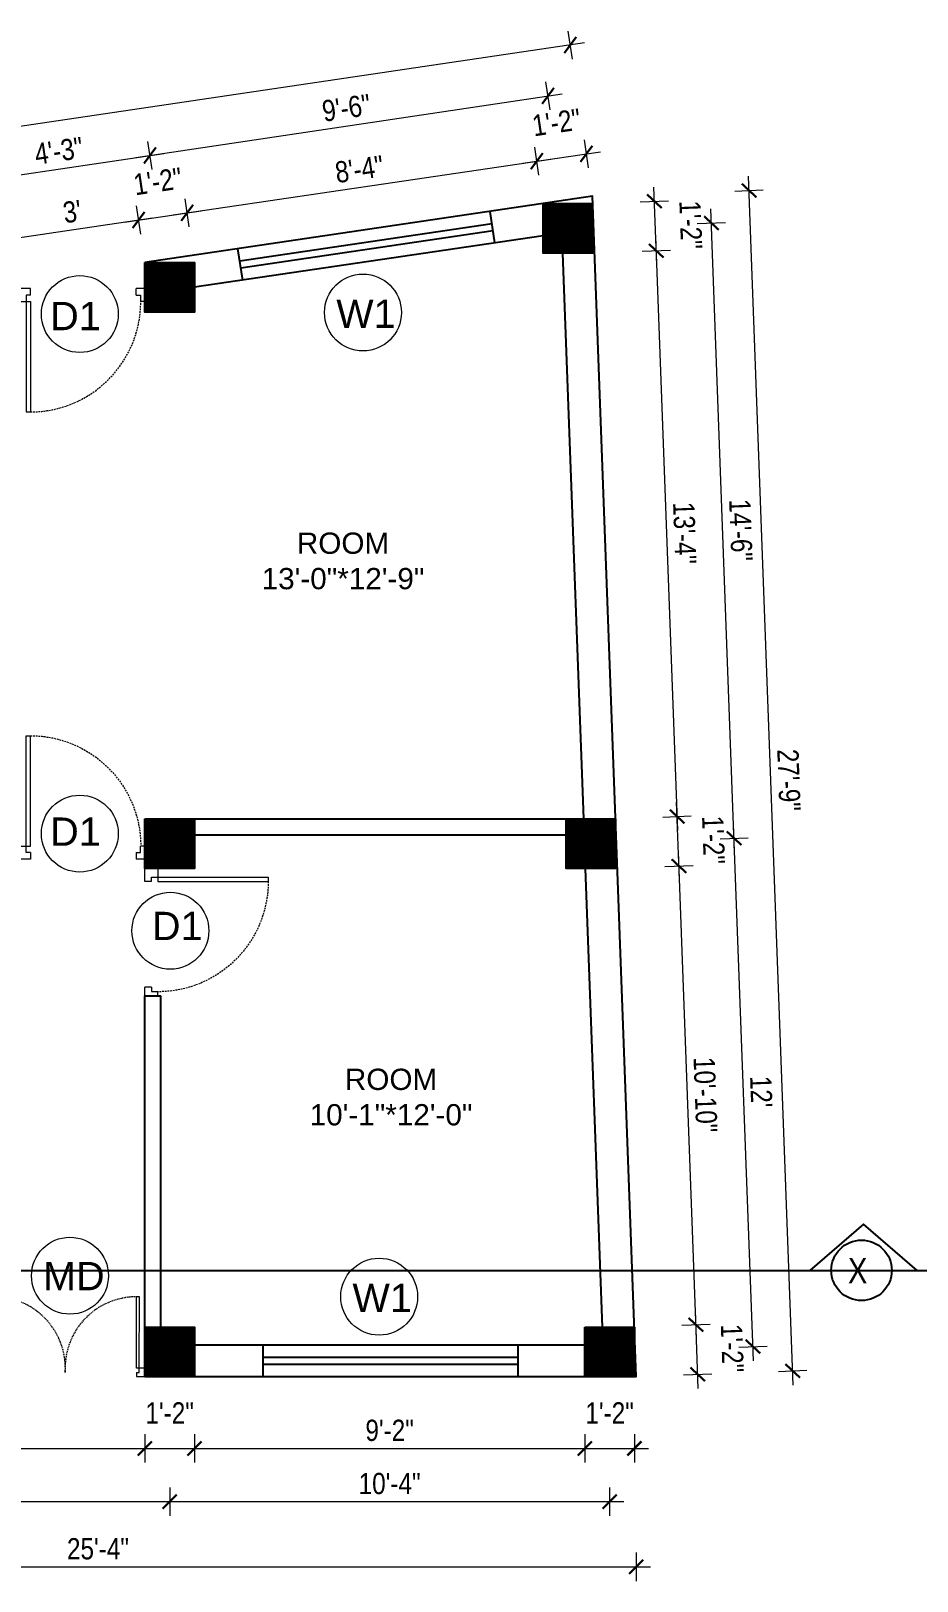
# Model space of a CAD drawing. Header units: inches. Extents: x -5142662 to -4941318, y -3361958 to -3160563.
# Drawn here: x -5009524.1 to -5009273.9, y -3262580.8 to -3262143.2 of the extents above; entities that cross this region are included whole.
import ezdxf

# ---------------------------------------------------------------- set-up
doc = ezdxf.new("R2010")
doc.units = ezdxf.units.IN
doc.header["$LTSCALE"] = 2
doc.header["$MEASUREMENT"] = 0
doc.header["$PDMODE"] = 34
doc.linetypes.add('HIDDEN', pattern=[0.375, 0.25, -0.125])
doc.layers.get('0').update_dxf_attribs({"linetype": 'CONTINUOUS'})
doc.layers.get('DEFPOINTS').update_dxf_attribs({"color": 141, "linetype": 'CONTINUOUS'})
doc.layers.add('A-Hatch', color=7, linetype='CONTINUOUS')
for name, color, linetype, lineweight in [('Annotate-Lite.w', 177, 'CONTINUOUS', 9), ('DIM 1-100', 4, 'CONTINUOUS', 13), ('Door-Window.w', 4, 'CONTINUOUS', 15), ('TEXT', 181, 'CONTINUOUS', 25)]:
    doc.layers.add(name, color=color, linetype=linetype, lineweight=lineweight)
doc.styles.add('ARAIL', font='ARIALN.TTF')
doc.styles.add('arial.', font='arial.ttf')
doc.styles.add('gaurav', font='arial.ttf')
doc.styles.get("Standard").update_dxf_attribs({"font": 'ARIALN.TTF'})
doc.dimstyles.new('1 by 96', dxfattribs={"dimtxt": 6, "dimasz": 4, "dimexe": 4, "dimexo": 4, "dimgap": 2, "dimtad": 1, "dimdec": 0, "dimzin": 0, "dimdsep": 46, "dimlunit": 4, "dimtxsty": 'Standard', "dimblk": 'ARCHTICK', "dimcen": 0, "dimdle": 4, "dimadec": 0, "dimazin": 0, "dimtfac": 1, "dimtdec": 0, "dimtix": 1, "dimtofl": 0, "dimtmove": 1, "dimatfit": 3, "dimldrblk": 'ARCHTICK', "dimfxl": 4, "dimfxlon": 1, "dimtolj": 1, "dimtzin": 0, "dimlwd": -1, "dimlwe": -1, "dimarcsym": 0})

# ---------------------------------------------------------------- blocks, each defined once
blk = doc.blocks.new('3-0')
at = {"ltscale": 3}
for p, q in [((11063.05, 10097.68), (11065.97, 10099.9)), ((11063.05, 10097.68), (11064.53, 10095.73)), ((11065.25, 10097.81), (11066.71, 10098.92)), ((11065.99, 10096.84), (11065.25, 10097.81)), ((11065.97, 10099.9), (11066.71, 10098.92)), ((11065.99, 10096.84), (11064.53, 10095.73)), ((11085.5, 10074.13), (11110.32, 10092.96)), ((11086.24, 10073.15), (11111.05, 10091.97)), ((11111.05, 10091.97), (11110.32, 10092.96)), ((11084.04, 10073.02), (11082.57, 10071.91)), ((11082.57, 10071.91), (11084.79, 10068.98)), ((11084.04, 10073.02), (11084.78, 10072.04)), ((11084.78, 10072.04), (11086.24, 10073.15)), ((11086.24, 10073.15), (11085.5, 10074.13)), ((11087.72, 10071.2), (11086.24, 10073.15)), ((11084.79, 10068.98), (11087.72, 10071.2))]:
    blk.add_line(p, q, dxfattribs=at)
at = {"layer": 'Door-Window.w', "color": 9, "linetype": 'HIDDEN', "lineweight": 18}
blk.add_arc((11085.5, 10074.13), 31.16, 37.1906, 127.1465, dxfattribs=at)
blk = doc.blocks.new('FDFDRE')
at = {"ltscale": 3}
for p, q in [((165701.11, -58637.82), (165701.1, -58641.5)), ((165704.78, -58637.83), (165701.11, -58637.82)), ((165704.78, -58639.66), (165703.55, -58639.66)), ((165703.55, -58639.66), (165703.55, -58641.5)), ((165704.78, -58639.66), (165704.78, -58637.83)), ((165766.98, -58637.83), (165770.65, -58637.82)), ((165766.98, -58639.66), (165766.98, -58637.83)), ((165766.98, -58639.66), (165768.2, -58639.66)), ((165768.2, -58639.66), (165768.2, -58641.5)), ((165770.65, -58637.82), (165770.65, -58641.5)), ((165701.1, -58641.5), (165703.55, -58641.5)), ((165703.55, -58641.5), (165703.53, -58672.63)), ((165703.55, -58641.5), (165704.78, -58641.5)), ((165704.78, -58641.5), (165704.76, -58672.65)), ((165766.98, -58641.5), (165767, -58672.65)), ((165768.2, -58641.5), (165766.98, -58641.5)), ((165770.65, -58641.5), (165768.2, -58641.5)), ((165768.2, -58641.5), (165768.22, -58672.63)), ((165703.53, -58672.63), (165704.76, -58672.65)), ((165768.22, -58672.63), (165767, -58672.65))]:
    blk.add_line(p, q, dxfattribs=at)
at = {"layer": 'Door-Window.w', "color": 9, "linetype": 'HIDDEN', "lineweight": 18}
for centre, start, end in [((165704.78, -58641.5), 269.96183, 3.38353), ((165766.98, -58641.5), 176.61647, 270.03817)]:
    blk.add_arc(centre, 31.16, start, end, dxfattribs=at)
blk = doc.blocks.new('_ArchTick')
at = {"color": 0, "linetype": 'ByBlock', "const_width": 0.15}
blk.add_lwpolyline([(-0.5, -0.5), (0.5, 0.5)], dxfattribs=at)
blk = doc.blocks.new('*D939')
at = {"layer": 'DEFPOINTS', "color": 0, "ltscale": 0.5, "transparency": 16777216}
for p in [(-5009643.19, -3262523.07), (-5009491.95, -3262523.07), (-5009491.95, -3262543.34)]:
    blk.add_point(p, dxfattribs=at)
at = {"layer": 'DIM 1-100', "color": 0, "ltscale": 0.5, "transparency": 16777216}
for p, q in [((-5009643.19, -3262539.34), (-5009643.19, -3262547.34)), ((-5009491.95, -3262539.34), (-5009491.95, -3262547.34)), ((-5009647.19, -3262543.34), (-5009487.95, -3262543.34))]:
    blk.add_line(p, q, dxfattribs=at)
at = {"layer": 'DIM 1-100', "color": 0, "ltscale": 0.5, "transparency": 16777216, "xscale": 4, "yscale": 4, "zscale": 4, "rotation": 180}
blk.add_blockref('_ArchTick', (-5009643.19, -3262543.34), dxfattribs=at)
at = {"layer": 'DIM 1-100', "color": 0, "ltscale": 0.5, "transparency": 16777216, "xscale": 4, "yscale": 4, "zscale": 4}
blk.add_blockref('_ArchTick', (-5009491.95, -3262543.34), dxfattribs=at)
at = {"layer": 'DIM 1-100', "color": 0, "ltscale": 0.5, "transparency": 16777216, "insert": (-5009567.57, -3262538.32), "char_height": 6, "attachment_point": 5}
blk.add_mtext('\\A1;12\'-7"', dxfattribs=at)
blk = doc.blocks.new('*D940')
at = {"layer": 'DEFPOINTS', "color": 0, "ltscale": 0.5, "transparency": 16777216}
for p in [(-5009491.95, -3262523.07), (-5009477.95, -3262523.07), (-5009477.95, -3262543.34)]:
    blk.add_point(p, dxfattribs=at)
at = {"layer": 'DIM 1-100', "color": 0, "ltscale": 0.5, "transparency": 16777216}
for p, q in [((-5009491.95, -3262539.34), (-5009491.95, -3262547.34)), ((-5009477.95, -3262539.34), (-5009477.95, -3262547.34)), ((-5009495.95, -3262543.34), (-5009473.95, -3262543.34))]:
    blk.add_line(p, q, dxfattribs=at)
at = {"layer": 'DIM 1-100', "color": 0, "ltscale": 0.5, "transparency": 16777216, "xscale": 4, "yscale": 4, "zscale": 4, "rotation": 180}
blk.add_blockref('_ArchTick', (-5009491.95, -3262543.34), dxfattribs=at)
at = {"layer": 'DIM 1-100', "color": 0, "ltscale": 0.5, "transparency": 16777216, "xscale": 4, "yscale": 4, "zscale": 4}
blk.add_blockref('_ArchTick', (-5009477.95, -3262543.34), dxfattribs=at)
at = {"layer": 'DIM 1-100', "color": 0, "ltscale": 0.5, "transparency": 16777216, "insert": (-5009484.95, -3262533.31), "char_height": 6, "attachment_point": 5}
blk.add_mtext('\\A1;1\'-2"', dxfattribs=at)
blk = doc.blocks.new('*D941')
at = {"layer": 'DEFPOINTS', "color": 0, "ltscale": 0.5, "transparency": 16777216}
for p in [(-5009477.95, -3262523.07), (-5009367.72, -3262523.07), (-5009367.72, -3262543.34)]:
    blk.add_point(p, dxfattribs=at)
at = {"layer": 'DIM 1-100', "color": 0, "ltscale": 0.5, "transparency": 16777216}
for p, q in [((-5009477.95, -3262539.34), (-5009477.95, -3262547.34)), ((-5009367.72, -3262539.34), (-5009367.72, -3262547.34)), ((-5009481.95, -3262543.34), (-5009363.72, -3262543.34))]:
    blk.add_line(p, q, dxfattribs=at)
at = {"layer": 'DIM 1-100', "color": 0, "ltscale": 0.5, "transparency": 16777216, "xscale": 4, "yscale": 4, "zscale": 4, "rotation": 180}
blk.add_blockref('_ArchTick', (-5009477.95, -3262543.34), dxfattribs=at)
at = {"layer": 'DIM 1-100', "color": 0, "ltscale": 0.5, "transparency": 16777216, "xscale": 4, "yscale": 4, "zscale": 4}
blk.add_blockref('_ArchTick', (-5009367.72, -3262543.34), dxfattribs=at)
at = {"layer": 'DIM 1-100', "color": 0, "ltscale": 0.5, "transparency": 16777216, "insert": (-5009422.84, -3262538.27), "char_height": 6, "attachment_point": 5}
blk.add_mtext('\\A1;9\'-2"', dxfattribs=at)
blk = doc.blocks.new('*D942')
at = {"layer": 'DEFPOINTS', "color": 0, "ltscale": 0.5, "transparency": 16777216}
for p in [(-5009367.72, -3262523.07), (-5009353.72, -3262523.07), (-5009353.72, -3262543.34)]:
    blk.add_point(p, dxfattribs=at)
at = {"layer": 'DIM 1-100', "color": 0, "ltscale": 0.5, "transparency": 16777216}
for p, q in [((-5009367.72, -3262539.34), (-5009367.72, -3262547.34)), ((-5009353.72, -3262539.34), (-5009353.72, -3262547.34)), ((-5009371.72, -3262543.34), (-5009349.72, -3262543.34))]:
    blk.add_line(p, q, dxfattribs=at)
at = {"layer": 'DIM 1-100', "color": 0, "ltscale": 0.5, "transparency": 16777216, "xscale": 4, "yscale": 4, "zscale": 4, "rotation": 180}
blk.add_blockref('_ArchTick', (-5009367.72, -3262543.34), dxfattribs=at)
at = {"layer": 'DIM 1-100', "color": 0, "ltscale": 0.5, "transparency": 16777216, "xscale": 4, "yscale": 4, "zscale": 4}
blk.add_blockref('_ArchTick', (-5009353.72, -3262543.34), dxfattribs=at)
at = {"layer": 'DIM 1-100', "color": 0, "ltscale": 0.5, "transparency": 16777216, "insert": (-5009360.72, -3262533.31), "char_height": 6, "attachment_point": 5}
blk.add_mtext('\\A1;1\'-2"', dxfattribs=at)
blk = doc.blocks.new('*D951')
at = {"layer": 'DEFPOINTS', "color": 0, "ltscale": 0.5, "transparency": 16777216}
for p in [(-5009650.19, -3262516.07), (-5009484.95, -3262516.07), (-5009484.95, -3262558.35)]:
    blk.add_point(p, dxfattribs=at)
at = {"layer": 'DIM 1-100', "color": 0, "ltscale": 0.5, "transparency": 16777216}
for p, q in [((-5009650.19, -3262554.35), (-5009650.19, -3262562.35)), ((-5009484.95, -3262554.35), (-5009484.95, -3262562.35)), ((-5009654.19, -3262558.35), (-5009480.95, -3262558.35))]:
    blk.add_line(p, q, dxfattribs=at)
at = {"layer": 'DIM 1-100', "color": 0, "ltscale": 0.5, "transparency": 16777216, "xscale": 4, "yscale": 4, "zscale": 4, "rotation": 180}
blk.add_blockref('_ArchTick', (-5009650.19, -3262558.35), dxfattribs=at)
at = {"layer": 'DIM 1-100', "color": 0, "ltscale": 0.5, "transparency": 16777216, "xscale": 4, "yscale": 4, "zscale": 4}
blk.add_blockref('_ArchTick', (-5009484.95, -3262558.35), dxfattribs=at)
at = {"layer": 'DIM 1-100', "color": 0, "ltscale": 0.5, "transparency": 16777216, "insert": (-5009567.57, -3262553.29), "char_height": 6, "attachment_point": 5}
blk.add_mtext('\\A1;13\'-9"', dxfattribs=at)
blk = doc.blocks.new('*D952')
at = {"layer": 'DEFPOINTS', "color": 0, "ltscale": 0.5, "transparency": 16777216}
for p in [(-5009484.95, -3262516.07), (-5009360.72, -3262516.09), (-5009360.72, -3262558.35)]:
    blk.add_point(p, dxfattribs=at)
at = {"layer": 'DIM 1-100', "color": 0, "ltscale": 0.5, "transparency": 16777216}
for p, q in [((-5009484.95, -3262554.35), (-5009484.95, -3262562.35)), ((-5009360.72, -3262554.35), (-5009360.72, -3262562.35)), ((-5009488.95, -3262558.35), (-5009356.72, -3262558.35))]:
    blk.add_line(p, q, dxfattribs=at)
at = {"layer": 'DIM 1-100', "color": 0, "ltscale": 0.5, "transparency": 16777216, "xscale": 4, "yscale": 4, "zscale": 4, "rotation": 180}
blk.add_blockref('_ArchTick', (-5009484.95, -3262558.35), dxfattribs=at)
at = {"layer": 'DIM 1-100', "color": 0, "ltscale": 0.5, "transparency": 16777216, "xscale": 4, "yscale": 4, "zscale": 4}
blk.add_blockref('_ArchTick', (-5009360.72, -3262558.35), dxfattribs=at)
at = {"layer": 'DIM 1-100', "color": 0, "ltscale": 0.5, "transparency": 16777216, "insert": (-5009422.84, -3262553.29), "char_height": 6, "attachment_point": 5}
blk.add_mtext('\\A1;10\'-4"', dxfattribs=at)
blk = doc.blocks.new('*D953')
at = {"layer": 'DEFPOINTS', "color": 0, "ltscale": 0.5, "transparency": 16777216}
for p in [(-5009657.19, -3262523.07), (-5009353.21, -3262523.07), (-5009353.21, -3262576.77)]:
    blk.add_point(p, dxfattribs=at)
at = {"layer": 'DIM 1-100', "color": 0, "ltscale": 0.5, "transparency": 16777216}
for p, q in [((-5009657.19, -3262572.77), (-5009657.19, -3262580.77)), ((-5009353.21, -3262572.77), (-5009353.21, -3262580.77)), ((-5009661.19, -3262576.77), (-5009349.21, -3262576.77))]:
    blk.add_line(p, q, dxfattribs=at)
at = {"layer": 'DIM 1-100', "color": 0, "ltscale": 0.5, "transparency": 16777216, "xscale": 4, "yscale": 4, "zscale": 4, "rotation": 180}
blk.add_blockref('_ArchTick', (-5009657.19, -3262576.77), dxfattribs=at)
at = {"layer": 'DIM 1-100', "color": 0, "ltscale": 0.5, "transparency": 16777216, "xscale": 4, "yscale": 4, "zscale": 4}
blk.add_blockref('_ArchTick', (-5009353.21, -3262576.77), dxfattribs=at)
at = {"layer": 'DIM 1-100', "color": 0, "ltscale": 0.5, "transparency": 16777216, "insert": (-5009505.2, -3262571.71), "char_height": 6, "attachment_point": 5}
blk.add_mtext('\\A1;25\'-4"', dxfattribs=at)
blk = doc.blocks.new('*D954')
at = {"layer": 'DEFPOINTS', "color": 0, "ltscale": 0.5, "transparency": 16777216}
for p in [(-5009336.35, -3262508.43), (-5009353.72, -3262509.07), (-5009353.21, -3262523.07)]:
    blk.add_point(p, dxfattribs=at)
at = {"layer": 'DIM 1-100', "color": 0, "ltscale": 0.5, "transparency": 16777216}
for p, q in [((-5009335.69, -3262526.43), (-5009336.5, -3262504.43)), ((-5009340.35, -3262508.58), (-5009332.36, -3262508.28)), ((-5009339.83, -3262522.58), (-5009331.84, -3262522.28))]:
    blk.add_line(p, q, dxfattribs=at)
at = {"layer": 'DIM 1-100', "color": 0, "ltscale": 0.5, "transparency": 16777216, "xscale": 4, "yscale": 4, "zscale": 4}
for p, rotation in [((-5009336.35, -3262508.43), 92.11435361987118), ((-5009335.84, -3262522.43), 272.1143536198712)]:
    blk.add_blockref('_ArchTick', p, dxfattribs=dict(at, rotation=rotation))
at = {"layer": 'DIM 1-100', "color": 0, "ltscale": 0.5, "transparency": 16777216, "insert": (-5009326.08, -3262515.06), "char_height": 6, "attachment_point": 5, "rotation": 272.1144}
blk.add_mtext('\\A1;1\'-2"', dxfattribs=at)
blk = doc.blocks.new('*D955')
at = {"layer": 'DEFPOINTS', "color": 0, "ltscale": 0.5, "transparency": 16777216}
for p in [(-5009359.02, -3262379.57), (-5009341.14, -3262378.91), (-5009353.72, -3262509.07)]:
    blk.add_point(p, dxfattribs=at)
at = {"layer": 'DIM 1-100', "color": 0, "ltscale": 0.5, "transparency": 16777216}
for p, q in [((-5009336.21, -3262512.43), (-5009341.28, -3262374.91)), ((-5009345.13, -3262379.06), (-5009337.14, -3262378.76)), ((-5009340.35, -3262508.58), (-5009332.36, -3262508.28))]:
    blk.add_line(p, q, dxfattribs=at)
at = {"layer": 'DIM 1-100', "color": 0, "ltscale": 0.5, "transparency": 16777216, "xscale": 4, "yscale": 4, "zscale": 4}
for p, rotation in [((-5009341.14, -3262378.91), 92.11435361987117), ((-5009336.35, -3262508.43), 272.1143536198712)]:
    blk.add_blockref('_ArchTick', p, dxfattribs=dict(at, rotation=rotation))
at = {"layer": 'DIM 1-100', "color": 0, "ltscale": 0.5, "transparency": 16777216, "insert": (-5009333.69, -3262443.48), "char_height": 6, "attachment_point": 5, "rotation": 272.1144}
blk.add_mtext('\\A1;10\'-10"', dxfattribs=at)
blk = doc.blocks.new('*D956')
at = {"layer": 'DEFPOINTS', "color": 0, "ltscale": 0.5, "transparency": 16777216}
for p in [(-5009359.02, -3262365.57), (-5009341.65, -3262364.93), (-5009359.02, -3262379.57)]:
    blk.add_point(p, dxfattribs=at)
at = {"layer": 'DIM 1-100', "color": 0, "ltscale": 0.5, "transparency": 16777216}
for p, q in [((-5009340.99, -3262382.91), (-5009341.8, -3262360.93)), ((-5009345.65, -3262365.08), (-5009337.66, -3262364.78)), ((-5009345.13, -3262379.06), (-5009337.14, -3262378.76))]:
    blk.add_line(p, q, dxfattribs=at)
at = {"layer": 'DIM 1-100', "color": 0, "ltscale": 0.5, "transparency": 16777216, "xscale": 4, "yscale": 4, "zscale": 4}
for p, rotation in [((-5009341.65, -3262364.93), 92.11435361987117), ((-5009341.14, -3262378.91), 272.1143536198712)]:
    blk.add_blockref('_ArchTick', p, dxfattribs=dict(at, rotation=rotation))
at = {"layer": 'DIM 1-100', "color": 0, "ltscale": 0.5, "transparency": 16777216, "insert": (-5009331.38, -3262371.55), "char_height": 6, "attachment_point": 5, "rotation": 272.1144}
blk.add_mtext('\\A1;1\'-2"', dxfattribs=at)
blk = doc.blocks.new('*D957')
at = {"layer": 'DEFPOINTS', "color": 0, "ltscale": 0.5, "transparency": 16777216}
for p in [(-5009365.51, -3262205.89), (-5009347.55, -3262205.22), (-5009359.02, -3262365.57)]:
    blk.add_point(p, dxfattribs=at)
at = {"layer": 'DIM 1-100', "color": 0, "ltscale": 0.5, "transparency": 16777216}
for p, q in [((-5009341.5, -3262368.93), (-5009347.7, -3262201.23)), ((-5009351.55, -3262205.37), (-5009343.55, -3262205.08)), ((-5009345.65, -3262365.08), (-5009337.66, -3262364.78))]:
    blk.add_line(p, q, dxfattribs=at)
at = {"layer": 'DIM 1-100', "color": 0, "ltscale": 0.5, "transparency": 16777216, "xscale": 4, "yscale": 4, "zscale": 4}
for p, rotation in [((-5009347.55, -3262205.22), 92.11435361987117), ((-5009341.65, -3262364.93), 272.1143536198712)]:
    blk.add_blockref('_ArchTick', p, dxfattribs=dict(at, rotation=rotation))
at = {"layer": 'DIM 1-100', "color": 0, "ltscale": 0.5, "transparency": 16777216, "insert": (-5009339.54, -3262284.89), "char_height": 6, "attachment_point": 5, "rotation": 272.1144}
blk.add_mtext('\\A1;13\'-4"', dxfattribs=at)
blk = doc.blocks.new('*D958')
at = {"layer": 'DEFPOINTS', "color": 0, "ltscale": 0.5, "transparency": 16777216}
for p in [(-5009365.51, -3262191.89), (-5009348.06, -3262191.24), (-5009365.51, -3262205.89)]:
    blk.add_point(p, dxfattribs=at)
at = {"layer": 'DIM 1-100', "color": 0, "ltscale": 0.5, "transparency": 16777216}
for p, q in [((-5009347.4, -3262209.22), (-5009348.21, -3262187.25)), ((-5009352.06, -3262191.39), (-5009344.07, -3262191.1)), ((-5009351.55, -3262205.37), (-5009343.55, -3262205.08))]:
    blk.add_line(p, q, dxfattribs=at)
at = {"layer": 'DIM 1-100', "color": 0, "ltscale": 0.5, "transparency": 16777216, "xscale": 4, "yscale": 4, "zscale": 4}
for p, rotation in [((-5009348.06, -3262191.24), 92.11435361987117), ((-5009347.55, -3262205.22), 272.1143536198712)]:
    blk.add_blockref('_ArchTick', p, dxfattribs=dict(at, rotation=rotation))
at = {"layer": 'DIM 1-100', "color": 0, "ltscale": 0.5, "transparency": 16777216, "insert": (-5009337.79, -3262197.86), "char_height": 6, "attachment_point": 5, "rotation": 272.1144}
blk.add_mtext('\\A1;1\'-2"', dxfattribs=at)
blk = doc.blocks.new('*D959')
at = {"layer": 'DEFPOINTS', "color": 0, "ltscale": 0.5, "transparency": 16777216}
for p in [(-5009366.02, -3262372.57), (-5009325.55, -3262371.08), (-5009360.72, -3262516.07)]:
    blk.add_point(p, dxfattribs=at)
at = {"layer": 'DIM 1-100', "color": 0, "ltscale": 0.5, "transparency": 16777216}
for p, q in [((-5009320.11, -3262518.57), (-5009325.7, -3262367.08)), ((-5009329.55, -3262371.22), (-5009321.56, -3262370.93)), ((-5009324.25, -3262514.72), (-5009316.26, -3262514.43))]:
    blk.add_line(p, q, dxfattribs=at)
at = {"layer": 'DIM 1-100', "color": 0, "ltscale": 0.5, "transparency": 16777216, "xscale": 4, "yscale": 4, "zscale": 4}
for p, rotation in [((-5009325.55, -3262371.08), 92.11435361966569), ((-5009320.25, -3262514.58), 272.1143536196657)]:
    blk.add_blockref('_ArchTick', p, dxfattribs=dict(at, rotation=rotation))
at = {"layer": 'DIM 1-100', "color": 0, "ltscale": 0.5, "transparency": 16777216, "insert": (-5009317.9, -3262442.64), "char_height": 6, "attachment_point": 5, "rotation": 272.1144}
blk.add_mtext("\\A1;12'", dxfattribs=at)
blk = doc.blocks.new('*D960')
at = {"layer": 'DEFPOINTS', "color": 0, "ltscale": 0.5, "transparency": 16777216}
for p in [(-5009331.97, -3262197.39), (-5009372.51, -3262198.89), (-5009366.02, -3262372.57)]:
    blk.add_point(p, dxfattribs=at)
at = {"layer": 'DIM 1-100', "color": 0, "ltscale": 0.5, "transparency": 16777216}
for p, q in [((-5009325.41, -3262375.07), (-5009332.11, -3262193.39)), ((-5009335.96, -3262197.54), (-5009327.97, -3262197.24)), ((-5009329.55, -3262371.22), (-5009321.56, -3262370.93))]:
    blk.add_line(p, q, dxfattribs=at)
at = {"layer": 'DIM 1-100', "color": 0, "ltscale": 0.5, "transparency": 16777216, "xscale": 4, "yscale": 4, "zscale": 4}
for p, rotation in [((-5009331.97, -3262197.39), 92.11435361966569), ((-5009325.55, -3262371.08), 272.1143536196657)]:
    blk.add_blockref('_ArchTick', p, dxfattribs=dict(at, rotation=rotation))
at = {"layer": 'DIM 1-100', "color": 0, "ltscale": 0.5, "transparency": 16777216, "insert": (-5009323.7, -3262284.05), "char_height": 6, "attachment_point": 5, "rotation": 272.1144}
blk.add_mtext('\\A1;14\'-6"', dxfattribs=at)
blk = doc.blocks.new('*D961')
at = {"layer": 'DEFPOINTS', "color": 0, "ltscale": 0.5, "transparency": 16777216}
for p in [(-5009321.33, -3262188.19), (-5009365.51, -3262189.82), (-5009353.21, -3262523.07)]:
    blk.add_point(p, dxfattribs=at)
at = {"layer": 'DIM 1-100', "color": 0, "ltscale": 0.5, "transparency": 16777216}
for p, q in [((-5009308.88, -3262525.44), (-5009321.48, -3262184.19)), ((-5009325.33, -3262188.34), (-5009317.34, -3262188.04)), ((-5009313.03, -3262521.59), (-5009305.03, -3262521.29))]:
    blk.add_line(p, q, dxfattribs=at)
at = {"layer": 'DIM 1-100', "color": 0, "ltscale": 0.5, "transparency": 16777216, "xscale": 4, "yscale": 4, "zscale": 4}
for p, rotation in [((-5009321.33, -3262188.19), 92.11435361988767), ((-5009309.03, -3262521.44), 272.1143536198877)]:
    blk.add_blockref('_ArchTick', p, dxfattribs=dict(at, rotation=rotation))
at = {"layer": 'DIM 1-100', "color": 0, "ltscale": 0.5, "transparency": 16777216, "insert": (-5009310.12, -3262354.63), "char_height": 6, "attachment_point": 5, "rotation": 272.1144}
blk.add_mtext('\\A1;27\'-9"', dxfattribs=at)
blk = doc.blocks.new('*D964')
at = {"layer": 'DEFPOINTS', "color": 0, "ltscale": 0.5, "transparency": 16777216}
for p in [(-5009493.72, -3262196.53), (-5009491.95, -3262208.5), (-5009527.95, -3262213.82)]:
    blk.add_point(p, dxfattribs=at)
at = {"layer": 'DIM 1-100', "color": 0, "ltscale": 0.5, "transparency": 16777216}
for p, q in [((-5009493.14, -3262200.48), (-5009494.3, -3262192.57)), ((-5009533.68, -3262202.43), (-5009489.76, -3262195.94)), ((-5009529.14, -3262205.8), (-5009530.3, -3262197.89))]:
    blk.add_line(p, q, dxfattribs=at)
at = {"layer": 'DIM 1-100', "color": 0, "ltscale": 0.5, "transparency": 16777216, "xscale": 4, "yscale": 4, "zscale": 4}
for p, rotation in [((-5009493.72, -3262196.53), 8.403880657181384), ((-5009529.72, -3262201.85), 188.4038806571814)]:
    blk.add_blockref('_ArchTick', p, dxfattribs=dict(at, rotation=rotation))
at = {"layer": 'DIM 1-100', "color": 0, "ltscale": 0.5, "transparency": 16777216, "insert": (-5009512.46, -3262194.18), "char_height": 6, "attachment_point": 5, "rotation": 8.4039}
blk.add_mtext("\\A1;3'", dxfattribs=at)
blk = doc.blocks.new('*D965')
at = {"layer": 'DEFPOINTS', "color": 0, "ltscale": 0.5, "transparency": 16777216}
for p in [(-5009480.02, -3262194.5), (-5009491.95, -3262208.5), (-5009477.95, -3262208.5)]:
    blk.add_point(p, dxfattribs=at)
at = {"layer": 'DIM 1-100', "color": 0, "ltscale": 0.5, "transparency": 16777216}
for p, q in [((-5009493.14, -3262200.48), (-5009494.3, -3262192.57)), ((-5009479.43, -3262198.46), (-5009480.6, -3262190.55)), ((-5009497.68, -3262197.11), (-5009476.06, -3262193.92))]:
    blk.add_line(p, q, dxfattribs=at)
at = {"layer": 'DIM 1-100', "color": 0, "ltscale": 0.5, "transparency": 16777216, "xscale": 4, "yscale": 4, "zscale": 4}
for p, rotation in [((-5009480.02, -3262194.5), 8.403880657181384), ((-5009493.72, -3262196.53), 188.4038806571814)]:
    blk.add_blockref('_ArchTick', p, dxfattribs=dict(at, rotation=rotation))
at = {"layer": 'DIM 1-100', "color": 0, "ltscale": 0.5, "transparency": 16777216, "insert": (-5009488.33, -3262185.6), "char_height": 6, "attachment_point": 5, "rotation": 8.4039}
blk.add_mtext('\\A1;1\'-2"', dxfattribs=at)
blk = doc.blocks.new('*D966')
at = {"layer": 'DEFPOINTS', "color": 0, "ltscale": 0.5, "transparency": 16777216}
for p in [(-5009381.28, -3262179.91), (-5009379.51, -3262191.89), (-5009477.95, -3262208.5)]:
    blk.add_point(p, dxfattribs=at)
at = {"layer": 'DIM 1-100', "color": 0, "ltscale": 0.5, "transparency": 16777216}
for p, q in [((-5009380.69, -3262183.87), (-5009381.86, -3262175.96)), ((-5009483.98, -3262195.09), (-5009377.32, -3262179.33)), ((-5009479.43, -3262198.46), (-5009480.6, -3262190.55))]:
    blk.add_line(p, q, dxfattribs=at)
at = {"layer": 'DIM 1-100', "color": 0, "ltscale": 0.5, "transparency": 16777216, "xscale": 4, "yscale": 4, "zscale": 4}
for p, rotation in [((-5009381.28, -3262179.91), 8.403880657181384), ((-5009480.02, -3262194.5), 188.4038806571814)]:
    blk.add_blockref('_ArchTick', p, dxfattribs=dict(at, rotation=rotation))
at = {"layer": 'DIM 1-100', "color": 0, "ltscale": 0.5, "transparency": 16777216, "insert": (-5009431.39, -3262182.2), "char_height": 6, "attachment_point": 5, "rotation": 8.4039}
blk.add_mtext('\\A1;8\'-4"', dxfattribs=at)
blk = doc.blocks.new('*D967')
at = {"layer": 'DEFPOINTS', "color": 0, "ltscale": 0.5, "transparency": 16777216}
for p in [(-5009367.28, -3262177.85), (-5009379.51, -3262191.89), (-5009365.51, -3262189.82)]:
    blk.add_point(p, dxfattribs=at)
at = {"layer": 'DIM 1-100', "color": 0, "ltscale": 0.5, "transparency": 16777216}
for p, q in [((-5009380.69, -3262183.87), (-5009381.86, -3262175.96)), ((-5009366.69, -3262181.8), (-5009367.86, -3262173.89)), ((-5009385.24, -3262180.5), (-5009363.32, -3262177.26))]:
    blk.add_line(p, q, dxfattribs=at)
at = {"layer": 'DIM 1-100', "color": 0, "ltscale": 0.5, "transparency": 16777216, "xscale": 4, "yscale": 4, "zscale": 4}
for p, rotation in [((-5009367.28, -3262177.85), 8.403880657181384), ((-5009381.28, -3262179.91), 188.4038806571814)]:
    blk.add_blockref('_ArchTick', p, dxfattribs=dict(at, rotation=rotation))
at = {"layer": 'DIM 1-100', "color": 0, "ltscale": 0.5, "transparency": 16777216, "insert": (-5009375.74, -3262168.96), "char_height": 6, "attachment_point": 5, "rotation": 8.4039}
blk.add_mtext('\\A1;1\'-2"', dxfattribs=at)
blk = doc.blocks.new('*D970')
at = {"layer": 'DEFPOINTS', "color": 0, "ltscale": 0.5, "transparency": 16777216}
for p in [(-5009490.52, -3262178.3), (-5009484.95, -3262215.5), (-5009534.95, -3262222.89)]:
    blk.add_point(p, dxfattribs=at)
at = {"layer": 'DIM 1-100', "color": 0, "ltscale": 0.5, "transparency": 16777216}
for p, q in [((-5009489.93, -3262182.26), (-5009491.11, -3262174.34)), ((-5009544.46, -3262186.37), (-5009486.56, -3262177.71)), ((-5009539.91, -3262189.74), (-5009541.1, -3262181.82))]:
    blk.add_line(p, q, dxfattribs=at)
at = {"layer": 'DIM 1-100', "color": 0, "ltscale": 0.5, "transparency": 16777216, "xscale": 4, "yscale": 4, "zscale": 4}
for p, rotation in [((-5009490.52, -3262178.3), 8.510423086332313), ((-5009540.5, -3262185.78), 188.5104230863323)]:
    blk.add_blockref('_ArchTick', p, dxfattribs=dict(at, rotation=rotation))
at = {"layer": 'DIM 1-100', "color": 0, "ltscale": 0.5, "transparency": 16777216, "insert": (-5009516.26, -3262177.03), "char_height": 6, "attachment_point": 5, "rotation": 8.5104}
blk.add_mtext('\\A1;4\'-3"', dxfattribs=at)
blk = doc.blocks.new('*D971')
at = {"layer": 'DEFPOINTS', "color": 0, "ltscale": 0.5, "transparency": 16777216}
for p in [(-5009378.11, -3262161.48), (-5009372.51, -3262198.89), (-5009484.95, -3262215.5)]:
    blk.add_point(p, dxfattribs=at)
at = {"layer": 'DIM 1-100', "color": 0, "ltscale": 0.5, "transparency": 16777216}
for p, q in [((-5009377.52, -3262165.44), (-5009378.7, -3262157.52)), ((-5009494.47, -3262178.89), (-5009374.15, -3262160.89)), ((-5009489.93, -3262182.26), (-5009491.11, -3262174.34))]:
    blk.add_line(p, q, dxfattribs=at)
at = {"layer": 'DIM 1-100', "color": 0, "ltscale": 0.5, "transparency": 16777216, "xscale": 4, "yscale": 4, "zscale": 4}
for p, rotation in [((-5009378.11, -3262161.48), 8.510423086332313), ((-5009490.52, -3262178.3), 188.5104230863323)]:
    blk.add_blockref('_ArchTick', p, dxfattribs=dict(at, rotation=rotation))
at = {"layer": 'DIM 1-100', "color": 0, "ltscale": 0.5, "transparency": 16777216, "insert": (-5009435.06, -3262164.88), "char_height": 6, "attachment_point": 5, "rotation": 8.5104}
blk.add_mtext('\\A1;9\'-6"', dxfattribs=at)
blk = doc.blocks.new('*D993')
at = {"layer": 'DEFPOINTS', "color": 0, "ltscale": 0.5, "transparency": 16777216}
for p in [(-5009365.51, -3262189.82), (-5009703.54, -3262196.13), (-5009697.23, -3262238.83)]:
    blk.add_point(p, dxfattribs=at)
at = {"layer": 'DIM 1-100', "color": 0, "ltscale": 0.5, "transparency": 16777216}
for p, q in [((-5009371.23, -3262151.08), (-5009372.4, -3262143.17)), ((-5009367.86, -3262146.54), (-5009707.5, -3262196.71)), ((-5009702.95, -3262200.09), (-5009704.12, -3262192.17))]:
    blk.add_line(p, q, dxfattribs=at)
at = {"layer": 'DIM 1-100', "color": 0, "ltscale": 0.5, "transparency": 16777216, "xscale": 4, "yscale": 4, "zscale": 4}
for p, rotation in [((-5009371.82, -3262147.12), 8.403880655919362), ((-5009703.54, -3262196.13), 188.4038806559193)]:
    blk.add_blockref('_ArchTick', p, dxfattribs=dict(at, rotation=rotation))
at = {"layer": 'DIM 1-100', "color": 0, "ltscale": 0.5, "transparency": 16777216, "insert": (-5009538.41, -3262166.67), "char_height": 6, "attachment_point": 5, "rotation": 8.4039}
blk.add_mtext('\\A1;27\'-11"', dxfattribs=at)

msp = doc.modelspace()

# ---------------------------------------------------------------- hatches: boundary and pattern name
at = {"layer": 'A-Hatch', "ltscale": 0.5}
h = msp.add_hatch(dxfattribs=at)
h.set_pattern_fill('ANSI31', color=256)
h.set_pattern_definition([(45, (82053.20333, -3786.41713), (-0.0883883476483, 0.0883883476483), [])])
h.paths.add_polyline_path([(-5009365.51, -3262191.89), (-5009379.51, -3262191.89), (-5009379.51, -3262205.89), (-5009365.51, -3262205.89)])
h = msp.add_hatch(dxfattribs=at)
h.set_pattern_fill('ANSI31', color=256)
h.set_pattern_definition([(45, (81940.7623, -3803.02876), (-0.0883883476483, 0.0883883476483), [])])
h.paths.add_polyline_path([(-5009477.95, -3262208.5), (-5009491.95, -3262208.5), (-5009491.95, -3262222.5), (-5009477.95, -3262222.5)])
h = msp.add_hatch(dxfattribs=at)
h.set_pattern_fill('ANSI31', color=256)
h.set_pattern_definition([(45, (81940.7623, -3960.09894), (-0.0883883476483, 0.0883883476483), [])])
h.paths.add_polyline_path([(-5009477.95, -3262365.57), (-5009491.95, -3262365.57), (-5009491.95, -3262379.57), (-5009477.95, -3262379.57)])
h = msp.add_hatch(dxfattribs=at)
h.set_pattern_fill('ANSI31', color=256)
h.set_pattern_definition([(45, (82059.69188, -3960.09894), (-0.0883883476483, 0.0883883476483), [])])
h.paths.add_polyline_path([(-5009359.02, -3262365.57), (-5009373.02, -3262365.57), (-5009373.02, -3262379.57), (-5009359.02, -3262379.57)])
h = msp.add_hatch(dxfattribs=at)
h.set_pattern_fill('ANSI31', color=256)
h.set_pattern_definition([(45, (81940.7623, -4103.59894), (-0.0883883476483, 0.0883883476483), [])])
h.paths.add_polyline_path([(-5009477.95, -3262509.07), (-5009491.95, -3262509.07), (-5009491.95, -3262523.07), (-5009477.95, -3262523.07)])
h = msp.add_hatch(dxfattribs=at)
h.set_pattern_fill('ANSI31', color=256)
h.set_pattern_definition([(45, (82064.99049, -4103.618), (-0.0883883476483, 0.0883883476483), [])])
h.paths.add_polyline_path([(-5009353.72, -3262509.09), (-5009367.72, -3262509.09), (-5009367.72, -3262523.09), (-5009353.72, -3262523.09)])

# ---------------------------------------------------------------- linework, layer by layer
at = {"ltscale": 0.5}
for p, q in [((-5009465.15, -3262208.08), (-5009393.92, -3262197.55)), ((-5009393.12, -3262203), (-5009394.43, -3262194.09)), ((-5009379.51, -3262200.99), (-5009477.95, -3262215.53)), ((-5009464.86, -3262210.06), (-5009393.63, -3262199.53)), ((-5009464.34, -3262213.52), (-5009465.66, -3262204.62)), ((-5009368.03, -3262365.57), (-5009373.92, -3262205.89)), ((-5009491.95, -3262365.57), (-5009368.03, -3262365.57)), ((-5009491.95, -3262370.07), (-5009491.95, -3262365.57)), ((-5009477.95, -3262370.07), (-5009373.02, -3262370.07)), ((-5009362.73, -3262509.09), (-5009367.51, -3262379.57)), ((-5009491.95, -3262514.07), (-5009491.95, -3262415.57)), ((-5009491.95, -3262415.57), (-5009487.45, -3262415.57)), ((-5009487.45, -3262509.07), (-5009487.45, -3262415.57)), ((-5009477.95, -3262514.07), (-5009367.72, -3262514.07)), ((-5009458.58, -3262523.07), (-5009458.58, -3262514.07)), ((-5009458.58, -3262517.57), (-5009386.58, -3262517.57)), ((-5009386.58, -3262523.07), (-5009386.58, -3262514.07)), ((-5009458.58, -3262519.57), (-5009386.58, -3262519.57))]:
    msp.add_line(p, q, dxfattribs=at)
msp.add_xline((-5002215.26, -3262493.07), (1, 0), dxfattribs=at)
msp.add_lwpolyline([(-5009491.95, -3262523.07), (-5009353.21, -3262523.07), (-5009365.51, -3262189.82), (-5009491.95, -3262208.5)], dxfattribs=at)
for points in [[(-5009379.51, -3262191.89), (-5009365.51, -3262191.89), (-5009365.51, -3262205.89), (-5009379.51, -3262205.89)], [(-5009491.95, -3262208.5), (-5009477.95, -3262208.5), (-5009477.95, -3262222.5), (-5009491.95, -3262222.5)], [(-5009491.95, -3262365.57), (-5009477.95, -3262365.57), (-5009477.95, -3262379.57), (-5009491.95, -3262379.57)], [(-5009373.02, -3262365.57), (-5009359.02, -3262365.57), (-5009359.02, -3262379.57), (-5009373.02, -3262379.57)], [(-5009491.95, -3262509.07), (-5009477.95, -3262509.07), (-5009477.95, -3262523.07), (-5009491.95, -3262523.07)], [(-5009367.72, -3262509.07), (-5009353.72, -3262509.07), (-5009353.72, -3262523.07), (-5009367.72, -3262523.07)]]:
    msp.add_lwpolyline(points, close=True, dxfattribs=at)
at = {"layer": 'Annotate-Lite.w', "ltscale": 0.005}
for centre in [(-5009510.33, -3262223.08), (-5009430.37, -3262222.64), (-5009510.33, -3262369.77), (-5009484.76, -3262397.19), (-5009513.11, -3262494.58), (-5009425.79, -3262500.5)]:
    msp.add_circle(centre, 10.86, dxfattribs=at)
at = {"layer": 'TEXT'}
for points in [[(-5009281.06, -3262493.07), (-5009273.92, -3262493.07), (-5009289.06, -3262479.98), (-5009304.2, -3262493.07)], [(-5009354.31, -3262493.07), (-5009298.13, -3262493.07)]]:
    msp.add_lwpolyline(points, dxfattribs=at)
msp.add_circle((-5009289.59, -3262493.07), 8.53, dxfattribs=at)

# ---------------------------------------------------------------- block references
at = {"layer": 'Door-Window.w', "linetype": 'ByBlock', "yscale": 0.9997910037636757, "zscale": 0.9997910039624013}
for p, xscale, rotation in [((-5010848.51, -3247302.15), 0.9997910039992908, 232.8094047736232), ((-5010848.51, -3277290.69), -0.9997910039992908, 307.1905952263768), ((-5024405.68, -3261059.01), -0.9997910039992909, 217.1905952263769)]:
    msp.add_blockref('3-0', p, dxfattribs=dict(at, xscale=xscale, rotation=rotation))
at = {"layer": 'Door-Window.w', "ltscale": 0.005, "xscale": 0.6470768260790415, "yscale": 0.6470768260790415, "zscale": 0.6470768261384909, "rotation": 180}
msp.add_blockref('FDFDRE', (-4902270.6, -3300466.25), dxfattribs=at)

# ---------------------------------------------------------------- texts
at = {"layer": 'Annotate-Lite.w', "ltscale": 0.005, "char_height": 8, "style": 'gaurav'}
for s, insert, attachment_point in [('D1', (-5009504.41, -3262227.64), 9), ('W1', (-5009437.91, -3262218.99), 1), ('D1', (-5009504.41, -3262365.21), 3), ('D1', (-5009489.95, -3262399.83), 7), ('MD', (-5009520.71, -3262490.68), 1), ('W1', (-5009433.33, -3262496.85), 1)]:
    msp.add_mtext_dynamic_manual_height_columns(s, width=8, gutter_width=100, heights=[0], dxfattribs=dict(at, insert=insert, attachment_point=attachment_point))
at = {"layer": 'TEXT', "lineweight": -2, "char_height": 6, "attachment_point": 5, "style": 'arial.'}
for s, insert in [('ROOM\\P13\'-0"*12\'-9"', (-5009436, -3262292.81)), ('ROOM\\P10\'-1"*12\'-0"', (-5009422.44, -3262444.18))]:
    msp.add_mtext_dynamic_manual_height_columns(s, width=45.7314, gutter_width=30, heights=[0], dxfattribs=dict(at, insert=insert))
at = {"layer": 'TEXT', "insert": (-5009293.43, -3262489.57), "char_height": 7.2, "attachment_point": 1, "style": 'ARAIL'}
msp.add_mtext_dynamic_manual_height_columns('X', width=125.4648, gutter_width=90, heights=[0], dxfattribs=at)

# ---------------------------------------------------------------- dimensions: what is measured, and where the dimension line sits
at = {"layer": 'DIM 1-100', "ltscale": 0.5}
for p1, p2, distance, picture, middle in [((-5009365.51, -3262189.82), (-5009697.23, -3262238.83), -43.16, '*D993', (-5009538.41, -3262166.67)), ((-5009353.21, -3262523.07), (-5009365.51, -3262189.82), -44.21, '*D961', (-5009310.12, -3262354.63)), ((-5009360.72, -3262516.07), (-5009366.02, -3262372.57), -40.5, '*D959', (-5009317.9, -3262442.64))]:
    dim = msp.add_aligned_dim(p1=p1, p2=p2, distance=distance, dimstyle='1 by 96', dxfattribs=at)
    dim.commit()
    dim.dimension.update_dxf_attribs({"geometry": picture, "text_midpoint": middle})
for base, p1, p2, angle, picture, middle in [((-5009378.11, -3262161.48), (-5009484.95, -3262215.5), (-5009372.51, -3262198.89), 8.5104, '*D971', (-5009435.06, -3262164.88)), ((-5009490.52, -3262178.3), (-5009534.95, -3262222.89), (-5009484.95, -3262215.5), 8.5104, '*D970', (-5009516.26, -3262177.03)), ((-5009381.28, -3262179.91), (-5009477.95, -3262208.5), (-5009379.51, -3262191.89), 188.4039, '*D966', (-5009431.39, -3262182.2)), ((-5009493.72, -3262196.53), (-5009527.95, -3262213.82), (-5009491.95, -3262208.5), 188.4039, '*D964', (-5009512.46, -3262194.18)), ((-5009331.97, -3262197.39), (-5009366.02, -3262372.57), (-5009372.51, -3262198.89), 272.1144, '*D960', (-5009323.7, -3262284.05)), ((-5009347.55, -3262205.22), (-5009359.02, -3262365.57), (-5009365.51, -3262205.89), 272.1144, '*D957', (-5009339.54, -3262284.89)), ((-5009341.14, -3262378.91), (-5009353.72, -3262509.07), (-5009359.02, -3262379.57), 272.1144, '*D955', (-5009333.69, -3262443.48))]:
    dim = msp.add_linear_dim(base=base, p1=p1, p2=p2, angle=angle, dimstyle='1 by 96', dxfattribs=at)
    dim.commit()
    dim.dimension.update_dxf_attribs({"geometry": picture, "text_midpoint": middle})
for base, p1, p2, angle, picture, middle, dimtype in [((-5009367.28, -3262177.85), (-5009379.51, -3262191.89), (-5009365.51, -3262189.82), 188.4039, '*D967', (-5009375.01, -3262173.92), 160), ((-5009480.02, -3262194.5), (-5009491.95, -3262208.5), (-5009477.95, -3262208.5), 188.4039, '*D965', (-5009487.6, -3262190.56), 160), ((-5009348.06, -3262191.24), (-5009365.51, -3262205.89), (-5009365.51, -3262191.89), 272.1144, '*D958', (-5009342.8, -3262198.05), 160), ((-5009341.65, -3262364.93), (-5009359.02, -3262379.57), (-5009359.02, -3262365.57), 272.1144, '*D956', (-5009336.39, -3262371.73), 160), ((-5009336.35, -3262508.43), (-5009353.21, -3262523.07), (-5009353.72, -3262509.07), 92.1144, '*D954', (-5009331.09, -3262515.24), 161)]:
    dim = msp.add_linear_dim(base=base, p1=p1, p2=p2, angle=angle, dimstyle='1 by 96', dxfattribs=at)
    dim.commit()
    dim.dimension.update_dxf_attribs({"geometry": picture, "text_midpoint": middle, "dimtype": dimtype})
for base, p1, p2, picture, middle in [((-5009484.95, -3262558.35), (-5009650.19, -3262516.07), (-5009484.95, -3262516.07), '*D951', (-5009567.57, -3262553.29)), ((-5009360.72, -3262558.35), (-5009484.95, -3262516.07), (-5009360.72, -3262516.09), '*D952', (-5009422.84, -3262553.29)), ((-5009353.21, -3262576.77), (-5009657.19, -3262523.07), (-5009353.21, -3262523.07), '*D953', (-5009505.2, -3262571.71)), ((-5009491.95, -3262543.34), (-5009643.19, -3262523.07), (-5009491.95, -3262523.07), '*D939', (-5009567.57, -3262538.32)), ((-5009367.72, -3262543.34), (-5009477.95, -3262523.07), (-5009367.72, -3262523.07), '*D941', (-5009422.84, -3262538.27))]:
    dim = msp.add_linear_dim(base=base, p1=p1, p2=p2, dimstyle='1 by 96', dxfattribs=at)
    dim.commit()
    dim.dimension.update_dxf_attribs({"geometry": picture, "text_midpoint": middle})
for base, p1, p2, picture, middle in [((-5009477.95, -3262543.34), (-5009491.95, -3262523.07), (-5009477.95, -3262523.07), '*D940', (-5009484.95, -3262538.32)), ((-5009353.72, -3262543.34), (-5009367.72, -3262523.07), (-5009353.72, -3262523.07), '*D942', (-5009360.72, -3262538.32))]:
    dim = msp.add_linear_dim(base=base, p1=p1, p2=p2, dimstyle='1 by 96', dxfattribs=at)
    dim.commit()
    dim.dimension.update_dxf_attribs({"geometry": picture, "text_midpoint": middle, "dimtype": 160})

doc.saveas('drawing.dxf')
